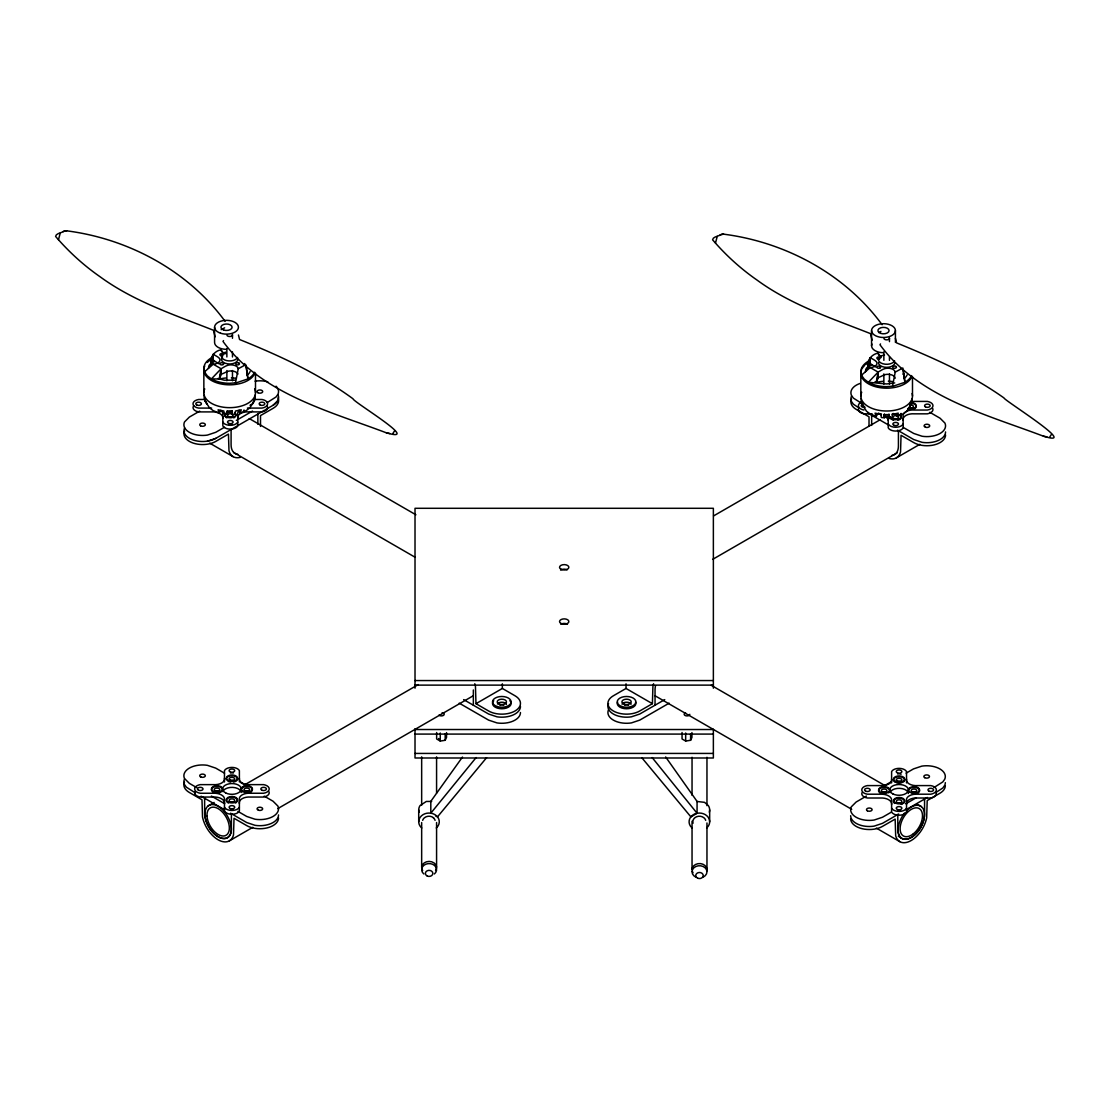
<?xml version="1.0" encoding="UTF-8"?>
<svg xmlns="http://www.w3.org/2000/svg" width="1110" height="1110" viewBox="0 0 1110 1110"><rect width="100%" height="100%" fill="white"/><g stroke="black" fill="none" stroke-linecap="round" stroke-linejoin="round"><path stroke-width="1.5" d="M225.108 321.345C188.062 270.743 128.399 238.733 66.642 230.825A4.468 3.288 -20.1 0 0 64.56 230.935C62.41 232.85 55.75 233.183 55.597 236.444C68.626 251.623 83.5 265.221 99.928 276.654C134.06 301.642 174.686 314.921 213.439 330.253L215.09 336.871M255.161 395.077L255.161 398.032L252.289 404.165L254.62 400.405L249.861 407.842L246.156 410.631L240.149 413.059L241.272 409.784L235.514 411.019L234.945 414.183L231.976 414.405L232.004 410.756M909.27 407.523L911.712 403.277L906.842 411.2L903.138 413.988L897.13 416.416L898.267 413.128L892.509 414.377L891.941 417.526L888.971 417.748L888.999 414.113M880.508 343.933L879.994 344.78C918.47 397.297 985.472 414.224 1043.358 436.161A4.468 1.582 14.4 0 0 1045.44 436.729C1078.92 446.761 1003.593 399.975 1004.078 398.018C971.042 374.542 933.788 358.086 896.561 342.879L895.437 338.356M231.976 414.405L232.226 411.269L227.12 411.269L227.37 414.405L224.373 414.169L223.804 411.019L218.073 409.784L219.197 413.059L213.189 410.631L209.485 407.842L204.726 400.405L207.057 404.165L204.184 398.032L204.184 395.077M888.971 417.748L889.221 414.627L884.115 414.627L884.365 417.748L881.368 417.526L880.799 414.363L875.055 413.128L876.192 416.403L870.184 413.988L866.48 411.2L861.61 403.277L864.052 407.523L863.663 405.802M213.522 359.959L210.845 362.97C210.151 356.435 214.827 350.926 221.112 349.747A7.021 4.051 0 0 0 225.719 353.674M870.517 363.317L867.84 366.328C867.146 359.779 871.822 354.284 878.107 353.091A7.021 4.051 0 0 0 881.395 356.657M204.615 371.767L213.203 364.191L221.112 368.756L219.211 378.996L221.112 374.847L221.112 368.756L224.47 366.786A30.705 17.718 0 0 0 225.719 366.106L228.008 365.204A7.34 4.246 0 0 1 233.447 365.121L234.696 365.467A7.34 4.246 0 0 1 238.234 368.756L245.823 364.635M861.61 375.111L870.198 367.549L878.107 372.114L876.192 382.353L878.107 378.205L878.107 372.114L881.451 370.143A30.705 17.718 0 0 0 882.714 369.45L885.003 368.562A7.34 4.246 0 0 1 890.428 368.478L891.691 368.825A7.34 4.246 0 0 1 895.215 372.114L902.805 367.993L904.928 382.284L893.342 386.141L886.668 386.655A25.821 14.916 0 0 1 868.395 382.284L864.301 379.19L861.721 375.596L860.833 371.739A25.821 14.916 0 0 1 868.395 361.194M235.514 382.853L238.234 368.756M892.509 386.211L895.215 372.114M861.18 398.435L861.18 401.376L862.831 404.331A2.803 1.609 0 0 0 861.402 406.343A2.803 1.609 0 0 0 865.078 407.217M912.156 401.376L912.156 398.435M58.483 239.691L60.259 233.058M715.478 243.048L717.24 236.416M210.845 362.97L213.203 354.312L216.63 356.241A30.705 17.718 0 0 0 217.81 356.962L219.364 358.294A7.34 4.246 0 0 1 219.502 361.43L218.906 362.151A7.34 4.246 0 0 1 213.203 364.191M867.84 366.328L870.198 357.67L873.612 359.598A30.705 17.718 0 0 0 874.791 360.32L876.345 361.638A7.34 4.246 0 0 1 876.498 364.774L875.901 365.509A7.34 4.246 0 0 1 870.198 367.549M882.089 324.703C845.057 274.101 785.394 242.091 723.637 234.168A4.468 3.288 -20.1 0 0 721.555 234.293C719.405 236.208 712.731 236.541 712.592 239.802C725.607 254.981 740.495 268.578 756.923 279.998C791.055 304.986 831.681 318.279 870.434 333.611L872.085 340.215M436.646 732.531L436.646 738.969L440.254 741.064L445.193 740.287L446.525 737.442L446.525 732.614M682.053 732.517L682.053 738.969L685.675 741.05L690.6 740.287L691.932 737.442L691.932 732.6M909.673 405.802L911.324 402.847M238.456 334.998L239.566 339.521C279.109 355.491 318.417 373.446 353.077 398.837C352.911 401.751 420.426 442.002 388.444 433.372A4.468 1.582 14.4 0 1 386.363 432.817C328.491 410.88 261.474 393.953 223.013 341.436L223.512 340.59M219.197 413.059L220.793 410.52M876.192 416.403L877.788 413.877M392.76 433.635L394.522 430.958M1049.741 436.979L1051.517 434.315M462.468 757.048L430.805 801.351L430.805 813.2L476.121 757.561M277.916 400.446L273.088 405.275M486.568 757.714L437.465 816.891L435.536 815.822M436.272 827.991L437.909 826.173A10.073 8.7 0 0 0 437.909 817.39C433.844 811.604 424.159 811.604 420.093 817.39A10.073 8.7 0 0 0 420.093 826.173L421.731 827.991M706.654 827.991L708.291 826.173A10.073 8.7 0 0 0 708.291 817.39C704.226 811.604 694.527 811.604 690.462 817.39A10.073 8.7 0 0 0 690.462 826.173L692.099 827.991M221.112 368.756L211.413 378.926L207.306 375.846L204.726 372.238L203.851 368.381A25.821 14.916 0 0 1 211.413 357.836M878.107 372.114L868.395 382.284L886.668 383.963L894.743 382.922M213.023 361.014L209.235 365.218A21.159 12.224 0 0 0 208.513 368.381M247.155 375.125L248.002 374.5A21.159 12.224 0 0 0 250.111 371.545M870.018 364.358L866.216 368.575A21.159 12.224 0 0 0 865.495 371.739M904.15 378.482L904.997 377.844A21.159 12.224 0 0 0 907.106 374.902M221.154 329.67L224.622 327.839M878.842 332.57L880.938 331.418M665.653 756.964L697.066 801.406L697.066 813.255L690.906 816.891L641.927 757.839M199.661 411.13L189.366 417.069L184.537 421.897A18.648 10.767 0 0 0 207.376 435.092L215.742 432.303L224.567 427.211M236.333 420.412L252.497 411.075M267.205 402.583L276.057 396.95L277.916 394.355A18.648 10.767 0 0 0 276.057 386.197M264.818 410.048L215.742 438.394L207.376 441.169M265.734 409.521L273.157 405.233A18.648 10.767 0 0 0 277.986 394.841M208.125 805.916L214.119 802.447M244.144 785.117L418.303 684.565M713.563 515.928L880.216 419.719M277.75 808.635L472.929 695.956M712.648 559.385L897.296 452.769M229.354 840.853L252.802 827.325M896.38 457.861L919.829 444.333M475.982 703.684L502.344 688.464L515.012 695.776A18.648 10.767 0 0 1 515.012 710.997A18.648 10.767 0 0 1 488.636 710.997L475.982 703.684L475.455 686.41A22.686 13.098 60 0 0 474.775 683.732M652.402 703.684L626.026 688.464L613.372 695.776A18.648 10.767 0 0 0 613.372 710.997A18.648 10.767 0 0 0 639.735 710.997L652.402 703.684L652.916 686.41A22.686 13.098 -60 0 1 653.596 683.732M664.737 699.605L639.735 714.035L631.382 716.824A18.648 10.767 0 0 1 608.544 703.643M669.15 703.157L639.735 720.126L631.382 722.915A18.648 10.767 0 0 1 608.544 709.734M866.424 796.078L856.129 802.03L851.301 806.845A18.648 10.767 0 0 0 874.139 820.04L882.492 817.251L891.316 812.159M882.603 786.74L891.427 781.648M906.135 773.157L913.488 768.911L921.841 766.122A18.648 10.767 0 0 1 944.679 779.303L942.82 781.912L933.968 787.531M906.024 803.668L916.319 797.715M898.67 814.005L882.492 823.342L874.139 826.131A18.648 10.767 0 0 1 850.662 815.725M906.024 809.759L927.336 797.452M935.688 792.637L942.82 788.003L944.679 785.394A18.648 10.767 0 0 0 945.318 782.619M63.117 231.504L66.642 230.825M720.112 234.848L723.637 234.168M696.719 801.448L704.517 802.322L708.291 805.541A10.073 8.7 0 0 1 709.318 812.215M235.153 380.189L224.192 380.189L217.99 378.482M205.128 399.489L198.607 399.489A7.77 4.482 0 0 0 193.015 403.79A7.77 4.482 0 0 0 198.607 408.091L211.663 408.091M253.843 399.489L262.002 399.489A7.77 4.482 0 0 1 267.607 403.79A7.77 4.482 0 0 1 262.002 408.091L248.959 408.091A9.893 5.703 0 0 0 247.433 408.036M872.141 413.836L863.982 413.836A7.77 4.482 0 0 1 858.571 408.577M415.015 680.555L713.369 680.555M415.015 685.12L713.369 685.12M415.015 729.52L713.369 729.52M415.015 734.085L713.369 734.085M415.015 753.426L713.369 753.426M219.086 378.968L211.413 378.926A25.821 14.916 0 0 0 229.673 383.297L236.361 382.784L247.932 378.926A25.821 14.916 0 0 0 254.62 372.238M431.665 801.448L426.337 801.448L420.093 805.541A10.073 8.7 0 0 0 419.067 812.215M1043.358 436.161L1046.883 436.882M386.363 432.817L389.887 433.538M877.344 378.01L881.451 376.221A30.705 17.718 0 0 0 882.714 375.541L885.003 374.653A7.34 4.246 0 0 1 890.428 374.569L891.691 374.916A7.34 4.246 0 0 1 895.215 378.205M220.349 374.667L224.47 372.877A30.705 17.718 0 0 0 225.719 372.197L228.008 371.295A7.34 4.246 0 0 1 233.447 371.212L234.696 371.559A7.34 4.246 0 0 1 237.984 374.056M902.805 374.07L904.234 374.445M874.985 381.84L876.081 382.326M929.791 412.282L940.087 418.234L944.915 423.063A18.648 10.767 0 0 1 922.077 436.244L913.724 433.455L903.429 427.517M862.248 403.735L853.396 398.115L851.537 395.521A18.648 10.767 0 0 1 860.222 383.408M878.426 413.073L881.368 414.779M884.309 416.472L888.721 419.025M859.307 408.133L853.396 404.207L851.537 401.612A18.648 10.767 0 0 1 851.537 396.034M868.131 413.225L888.721 425.116M897.546 430.208L913.724 439.546L922.077 442.335A18.648 10.767 0 0 0 945.553 431.929M249.237 418.567L415.889 514.776M711.177 685.259L885.322 785.797M916.846 804.001L921.355 806.609M233.655 452.478L415.306 557.359M655.053 695.776L851.717 809.315M898.254 836.191L901.264 837.925M209.693 443.14L233.128 456.668M876.387 828.129L899.835 841.658M463.633 699.605L488.636 714.035L497.002 716.824A18.648 10.767 0 0 0 520.465 706.432M459.221 703.157L488.636 720.126L497.002 722.915A18.648 10.767 0 0 0 520.465 712.523M224.525 773.198L215.701 768.106L207.348 765.317A18.648 10.767 0 0 0 184.51 778.512L189.338 783.341L196.692 787.587M240.703 782.55L243.645 784.243M264.236 796.134L273.06 801.226L277.888 806.054A18.648 10.767 0 0 1 255.05 819.236L246.698 816.447L237.873 811.354M211.4 796.064L224.636 803.709M195.221 792.817L186.369 787.198L184.51 784.604A18.648 10.767 0 0 1 184.51 779.026M201.104 796.217L224.636 809.8M230.519 813.2L246.698 822.538L255.05 825.327A18.648 10.767 0 0 0 278.527 814.92M875.679 367.021L874.791 366.411A30.705 17.718 0 0 1 873.612 365.69L870.198 363.747L870.198 357.67M218.698 363.678L217.81 363.053A30.705 17.718 0 0 1 216.63 362.332L213.203 360.403L213.203 354.312M652.153 757.561L697.066 813.255M878.107 353.091L880.813 357.267M221.112 349.747L223.831 353.923M895.479 413.808L897.13 416.416M238.497 410.45L240.149 413.059M903.165 369.602L904.928 382.284A25.821 14.916 0 0 0 911.601 375.596M246.184 366.244L247.932 378.926L246.031 366.064M924.561 799.061L924.561 814.282A18.925 10.933 -60 0 1 911.171 837.467A18.925 10.933 -60 0 1 897.796 829.739L897.796 814.504M912.489 376.526L912.489 396.103M906.523 782.938L906.523 771.589A7.77 4.482 0 0 0 899.058 768.37A7.77 4.482 0 0 0 891.607 771.589L891.607 782.938M898.42 430.722L898.42 445.942A18.925 10.933 60 0 1 891.732 455.461M895.423 330.586A11.932 6.896 0 0 1 877.524 336.552A11.932 6.896 0 0 1 877.524 324.62A11.932 6.896 0 0 1 895.423 330.586L895.423 342.435M889.457 338.245L889.457 341.644M889.457 356.921L889.457 360.32M889.457 373.904L889.457 384.088M884.365 413.988L884.365 417.748M883.865 351.828L883.865 360.32M883.865 373.904L883.865 384.088M871.558 330.586L871.558 345.807M871.655 415.265L871.655 425.408M869.019 426.073L869.019 416.791L856.365 409.479A18.648 10.767 0 0 1 851.537 399.073M860.833 373.265L860.833 396.103M713.369 688.186L713.369 508.297L415.015 508.297L415.015 688.186M713.369 729.312L713.369 757.991L415.015 757.991L415.015 728.715M709.665 809.939L709.665 821.775M706.959 757.284L706.959 805.68M706.959 822.968L706.959 869.643M692.043 757.284L692.043 795.315M692.043 821.247L692.043 869.643A7.465 6.091 0 0 1 700.465 863.608A7.465 6.091 0 0 1 706.709 871.225M690.6 733.849L690.6 740.287M685.675 733.002L685.675 741.05M655.039 705.211L655.039 689.99A18.925 10.933 -60 0 1 655.497 685.73M626.026 683.815L626.026 688.464M502.344 683.815L502.344 688.464M473.346 689.99L473.346 705.211M445.193 733.849L445.193 740.287M440.254 733.002L440.254 741.064M436.577 756.854L436.577 793.164M436.577 822.552L436.577 867.507M421.661 756.854L421.661 805.263M421.661 822.552L421.661 867.507M418.706 809.939L418.706 821.775M260.503 426.42L260.503 415.584L273.157 408.286A18.648 10.767 0 0 0 277.986 397.879M257.867 414.072L257.867 424.214M255.494 373.168L255.494 392.746M239.385 781.981L239.385 770.631A7.77 4.482 0 0 0 231.934 767.412A7.77 4.482 0 0 0 224.47 770.631L224.47 781.981M232.476 334.887L232.476 338.286M232.476 351.87L232.476 356.962M232.476 370.546L232.476 380.744M231.393 813.713L231.393 828.934A18.925 10.933 60 0 1 218.018 836.663A18.925 10.933 60 0 1 204.628 813.477L204.628 798.257M231.088 429.514L231.088 444.749A18.925 10.933 -60 0 0 237.79 454.267M227.37 410.644L227.37 414.405M226.87 348.471L226.87 356.962M226.87 370.546L226.87 380.744M214.577 327.228L214.577 342.463A11.932 6.896 0 0 0 226.509 349.345M203.851 369.908L203.851 392.746M912.101 393.509A25.821 14.916 0 0 1 885.544 410.991A25.821 14.916 0 0 1 861.721 392.246M876.775 382.326A25.821 14.916 0 0 1 883.296 381.313M888.347 381.216A25.821 14.916 0 0 1 893.342 381.701M911.601 377.123A25.821 14.916 0 0 1 879.98 387.667A25.821 14.916 0 0 1 861.721 369.408M862.387 368.159A25.821 14.916 0 0 1 864.301 365.8M865.509 364.718A25.821 14.916 0 0 1 868.395 362.72M894.868 362.609A8.2 4.731 0 0 1 886.668 367.341A8.2 4.731 0 0 1 878.454 362.609M866.216 370.102A21.159 12.224 0 0 1 871.697 364.621M879.689 358.974A1.859 1.082 0 0 1 877.816 358.974L877.427 358.794A1.859 1.082 0 0 1 877.427 357.281A1.859 1.082 0 0 1 880.063 357.281L880.369 357.503A1.859 1.082 0 0 1 880.618 358.031M894.591 360.778A8.2 4.731 0 0 1 880.854 362.914A8.2 4.731 0 0 1 884.545 354.978M901.251 413.489A2.803 1.609 0 0 1 900.571 413.642M889.36 337.828A2.803 1.609 0 0 1 887.389 339.799A2.803 1.609 0 0 1 883.962 338.661M883.491 352.702A11.932 6.896 0 0 1 871.974 344.031M438.963 739.01A2.803 1.609 0 0 1 438.644 738.511M689.796 714.299A2.803 1.609 0 0 1 685.591 715.7A2.803 1.609 0 0 1 685.591 712.897M442.113 712.745A2.803 1.609 0 0 1 443.598 715.284A2.803 1.609 0 0 1 438.963 715.104M910.602 403.249A5.592 3.233 0 0 1 916 405.649A5.592 3.233 0 0 1 913.405 409.285M910.602 402.486A5.592 3.233 0 0 1 916 406.565A5.592 3.233 0 0 1 907.8 408.522M863.982 410.034A7.77 4.482 0 0 1 858.432 406.204A7.77 4.482 0 0 1 862.442 401.778M903.138 420.288A9.893 5.703 0 0 1 914.335 413.836L927.391 413.836A7.77 4.482 0 0 0 932.802 408.577M900.862 418.47A5.592 3.233 0 0 1 897.851 420.232M893.578 420.246A5.592 3.233 0 0 1 892.301 419.83M891.274 419.233A5.592 3.233 0 0 1 890.137 416.847M892.26 414.696A5.592 3.233 0 0 1 896.38 414.044M899.058 414.682A5.592 3.233 0 0 1 901.237 417.651M900.099 414.502A5.592 3.233 0 0 1 897.851 419.469A5.592 3.233 0 0 1 890.137 416.93M892.26 413.933A5.592 3.233 0 0 1 893.508 413.517M908.618 408.383A2.803 1.609 0 0 1 912.004 408.133M909.881 404.928A2.803 1.609 0 0 1 913.308 406.898A2.803 1.609 0 0 1 908.618 407.62M893.703 419.15A2.803 1.609 0 0 1 897.657 419.15M877.039 413.836A10.254 5.925 0 0 1 881.479 414.155M884.129 414.973A10.254 5.925 0 0 1 888.222 420.288M888.069 414.752A10.254 5.925 0 0 1 888.222 416.486L888.222 427.836A7.77 4.482 0 0 0 895.687 431.055A7.77 4.482 0 0 0 903.138 427.836L903.138 416.486A9.893 5.703 0 0 1 914.335 410.034L927.391 410.034A7.77 4.482 0 0 0 932.983 405.719A7.77 4.482 0 0 0 927.391 401.418L914.335 401.418A9.893 5.703 0 0 1 911.282 401.39M903.138 424.02A7.77 4.482 0 0 1 895.687 427.253A7.77 4.482 0 0 1 888.222 424.02M242.896 791.985A5.592 3.233 0 0 1 245.393 786.574A5.592 3.233 0 0 1 252.248 790.542M251.692 791.319A5.592 3.233 0 0 1 250.804 791.985M249.639 792.498A5.592 3.233 0 0 1 245.393 792.817M194.819 791.791A7.77 4.482 0 0 0 200.23 797.049L213.286 797.049A10.254 5.925 0 0 1 224.47 803.515M229.95 780.843A2.803 1.609 0 0 1 233.905 780.843M239.385 803.515A9.893 5.703 0 0 1 250.582 797.049L263.625 797.049A7.77 4.482 0 0 0 269.05 791.791M211.608 790.542A5.592 3.233 0 0 1 217.019 786.477A5.592 3.233 0 0 1 222.416 790.542M221.861 791.319A5.592 3.233 0 0 1 220.973 791.985M219.808 792.498A5.592 3.233 0 0 1 214.216 792.498M213.051 791.985A5.592 3.233 0 0 1 212.163 791.319M228.549 803.043A5.592 3.233 0 0 1 227.189 798.742A5.592 3.233 0 0 1 234.487 797.591A5.592 3.233 0 0 1 237.11 801.684M236.388 802.419A5.592 3.233 0 0 1 235.362 803.016M236.846 780.483A5.592 3.233 0 0 1 233.502 782.037M230.616 782.078A5.592 3.233 0 0 1 228.077 781.274M226.565 779.844A5.592 3.233 0 0 1 231.796 775.71A5.592 3.233 0 0 1 237.36 779.692M214.688 791.846A2.803 1.609 0 0 1 219.114 791.68M244.866 791.596A2.803 1.609 0 0 1 249.264 791.943M230.533 802.114A2.803 1.609 0 0 1 233.905 802.363M230.589 809.634A2.803 1.609 0 0 1 233.391 809.662M230.547 773.046A2.803 1.609 0 0 1 233.336 773.046M239.385 807.234A7.77 4.482 0 0 1 231.934 810.466A7.77 4.482 0 0 1 224.47 807.234M222.819 791.61A9.324 5.383 0 0 1 232.684 787.379A9.324 5.383 0 0 1 241.245 792.471M224.47 778.179A9.893 5.703 0 0 1 213.286 784.631L200.23 784.631A7.77 4.482 0 0 0 194.638 788.933A7.77 4.482 0 0 0 200.23 793.248L213.286 793.248A10.254 5.925 0 0 1 224.47 799.699L224.47 811.049A7.77 4.482 0 0 0 231.934 814.282A7.77 4.482 0 0 0 239.385 811.049L239.385 799.699A9.893 5.703 0 0 1 250.582 793.248L263.625 793.248A7.77 4.482 0 0 0 269.217 788.933A7.77 4.482 0 0 0 263.625 784.631L250.582 784.631A9.893 5.703 0 0 1 239.385 778.179M909.132 792.276A5.592 3.233 0 0 1 910.769 788.017A5.592 3.233 0 0 1 918.261 788.586A5.592 3.233 0 0 1 917.942 792.942M915.431 793.775A5.592 3.233 0 0 1 912.531 793.775M861.943 792.748A7.77 4.482 0 0 0 867.368 798.007L880.424 798.007A10.254 5.925 0 0 1 891.607 804.472M896.644 782.134A2.803 1.609 0 0 1 901.486 782.134M906.523 804.472A9.893 5.703 0 0 1 917.706 798.007L930.763 798.007A7.77 4.482 0 0 0 936.174 792.748M880.188 792.942A5.592 3.233 0 0 1 880.188 788.378A5.592 3.233 0 0 1 888.097 788.378A5.592 3.233 0 0 1 888.097 792.942M885.6 793.775A5.592 3.233 0 0 1 882.7 793.775M894.646 803.404A5.592 3.233 0 0 1 895.257 799.047A5.592 3.233 0 0 1 902.818 799.034A5.592 3.233 0 0 1 903.526 803.376M902.499 803.973A5.592 3.233 0 0 1 901.237 804.403M903.97 781.44A5.592 3.233 0 0 1 903.11 782.12M901.972 782.647A5.592 3.233 0 0 1 896.38 782.73M895.201 782.231A5.592 3.233 0 0 1 894.285 781.565M893.703 780.802A5.592 3.233 0 0 1 898.933 776.667A5.592 3.233 0 0 1 904.497 780.649M881.826 792.804A2.803 1.609 0 0 1 886.252 792.637M912.004 792.554A2.803 1.609 0 0 1 916.402 792.887M897.671 803.071A2.803 1.609 0 0 1 900.46 803.071M897.726 810.591A2.803 1.609 0 0 1 900.515 810.619M897.671 774.003A2.803 1.609 0 0 1 901.056 774.267M906.523 808.191A7.77 4.482 0 0 1 899.058 811.424A7.77 4.482 0 0 1 891.607 808.191M889.956 792.568A9.324 5.383 0 0 1 899.821 788.336A9.324 5.383 0 0 1 908.382 793.428M891.607 779.123A9.893 5.703 0 0 1 880.424 785.589L867.368 785.589A7.77 4.482 0 0 0 861.776 789.89A7.77 4.482 0 0 0 867.368 794.205L880.424 794.205A10.254 5.925 0 0 1 891.607 800.657L891.607 812.007A7.77 4.482 0 0 0 899.058 815.226A7.77 4.482 0 0 0 906.523 812.007L906.523 800.657A9.893 5.703 0 0 1 917.706 794.205L930.763 794.205A7.77 4.482 0 0 0 936.354 789.89A7.77 4.482 0 0 0 930.763 785.589L917.706 785.589A9.893 5.703 0 0 1 906.523 779.123M193.723 405.733A7.77 4.482 0 0 0 198.607 411.907L211.663 411.907A10.254 5.925 0 0 1 222.846 418.359M237.762 418.359A9.893 5.703 0 0 1 248.959 411.907L262.002 411.907A7.77 4.482 0 0 0 266.899 405.733M234.723 413.336A5.592 3.233 0 0 1 235.486 416.541M234.765 417.263A5.592 3.233 0 0 1 233.738 417.873M226.926 417.887A5.592 3.233 0 0 1 225.885 417.304M225.15 416.569A5.592 3.233 0 0 1 225.843 413.364M226.87 412.767A5.592 3.233 0 0 1 232.42 412.323M234.723 412.573A5.592 3.233 0 0 1 231.074 417.762A5.592 3.233 0 0 1 225.122 413.336M226.87 412.004A5.592 3.233 0 0 1 232.42 411.56M228.91 416.958A2.803 1.609 0 0 1 231.699 416.958M228.965 424.478A2.803 1.609 0 0 1 231.768 424.519M220.876 410.464A10.254 5.925 0 0 1 222.846 414.557L222.846 425.893A7.77 4.482 0 0 0 230.311 429.126A7.77 4.482 0 0 0 237.762 425.893L237.762 414.557A9.893 5.703 0 0 1 239.566 410.381M237.762 422.091A7.77 4.482 0 0 1 230.311 425.324A7.77 4.482 0 0 1 222.846 422.091M250.624 404.623A5.592 3.233 0 0 1 250.069 405.4M215.798 438.353A18.648 10.767 0 0 1 193.293 440.06A18.648 10.767 0 0 1 184.607 427.947M255.078 381.174A18.648 10.767 0 0 1 267.787 381.812M278.527 817.973A18.648 10.767 0 0 1 267.01 827.921A18.648 10.767 0 0 1 246.698 825.59L234.03 818.278L233.502 834.942A22.686 13.098 60 0 1 218.018 839.729A22.686 13.098 60 0 1 202.519 817.057L201.992 799.783L189.338 792.471A18.648 10.767 0 0 1 184.51 782.064M889.193 458.499A22.686 13.098 60 0 0 900.543 451.95L901.056 435.287L913.724 442.585A18.648 10.767 0 0 0 934.037 444.93A18.648 10.767 0 0 0 945.553 434.981M850.662 818.778A18.648 10.767 0 0 0 862.179 828.712A18.648 10.767 0 0 0 882.492 826.381L895.159 819.083L895.673 835.747A22.686 13.098 -60 0 0 911.171 840.534A22.686 13.098 -60 0 0 926.67 817.862L927.197 800.574L939.851 793.275A18.648 10.767 0 0 0 945.318 785.658M240.329 457.306A22.686 13.098 -60 0 1 228.979 450.757L228.452 434.093L215.798 441.392A18.648 10.767 0 0 1 193.293 443.112A18.648 10.767 0 0 1 184.607 430.999M560.633 570.124A4.662 2.692 0 0 1 567.21 569.818M560.855 624.236A4.662 2.692 0 0 1 567.46 624.195M422.66 870.545A7.465 6.091 0 0 1 429.126 861.416A7.465 6.091 0 0 1 435.578 870.545M423.84 873.958A7.465 6.091 0 0 1 423.84 865.356A7.465 6.091 0 0 1 434.398 865.356A7.465 6.091 0 0 1 434.398 873.958M693.042 872.696A7.465 6.091 0 0 1 692.293 871.225M695.776 877.08A7.465 6.091 0 0 1 693.778 867.895A7.465 6.091 0 0 1 705.211 867.895A7.465 6.091 0 0 1 703.227 877.08M433.608 817.834A6.577 5.675 0 0 0 424.381 817.834A6.41 5.536 0 0 0 422.688 820.332M693.07 823.218A6.41 5.536 0 0 1 694.763 817.834A6.577 5.675 0 0 1 703.99 817.834A6.41 5.536 0 0 1 705.683 820.332M433.372 817.834A6.41 5.536 0 0 1 435.065 820.332M624.583 705.294A2.803 1.609 0 0 1 628.538 705.294M499.847 705.294A2.803 1.609 0 0 1 503.801 705.294M497.433 704.004A4.662 2.692 0 0 1 502.192 702.228A4.662 2.692 0 0 1 506.41 704.42M509.892 700.688A9.324 5.383 0 0 1 501.817 708.763A9.324 5.383 0 0 1 493.742 700.688M622.058 704.212A4.662 2.692 0 0 1 626.553 702.214A4.662 2.692 0 0 1 631.063 704.212M635.558 701.992A9.324 5.383 0 0 1 626.553 708.763A9.324 5.383 0 0 1 617.548 701.992M906.717 810.647A18.648 10.767 -60 0 1 924.408 816.363A18.648 10.767 -60 0 1 904.137 839.174A18.648 10.767 -60 0 1 904.65 812.978M254.62 388.888A25.821 14.916 0 0 1 229.673 407.661A25.821 14.916 0 0 1 204.726 388.888M219.794 378.968A25.821 14.916 0 0 1 226.301 377.969M231.352 377.872A25.821 14.916 0 0 1 236.361 378.344M254.62 373.765A25.821 14.916 0 0 1 222.985 384.31A25.821 14.916 0 0 1 204.726 366.05M207.306 362.457A25.821 14.916 0 0 1 211.413 359.363M237.873 359.252A8.2 4.731 0 0 1 227.55 363.83A8.2 4.731 0 0 1 222.569 356.879M244.533 363.539A30.705 17.718 0 0 1 244.866 363.802M209.235 366.744A21.159 12.224 0 0 1 214.702 361.263M222.694 355.616A1.859 1.082 0 0 1 220.834 355.616L220.446 355.45A1.859 1.082 0 0 1 220.446 353.923A1.859 1.082 0 0 1 223.082 353.923L223.374 354.146A1.859 1.082 0 0 1 223.623 354.687M237.596 357.434A8.2 4.731 0 0 1 224.678 359.959A8.2 4.731 0 0 1 225.566 352.106M244.255 410.131A2.803 1.609 0 0 1 243.576 410.298M232.378 334.471A2.803 1.609 0 0 1 230.394 336.455A2.803 1.609 0 0 1 226.967 335.303M223.374 364.358L223.082 364.579A1.859 1.082 0 0 1 220.446 364.579A1.859 1.082 0 0 1 220.446 363.053L220.834 362.887A1.859 1.082 0 0 1 223.082 363.053A1.859 1.082 0 0 1 223.374 364.358M880.369 367.715L880.063 367.937A1.859 1.082 0 0 1 877.427 367.937A1.859 1.082 0 0 1 877.427 366.411L877.816 366.244A1.859 1.082 0 0 1 880.063 366.411A1.859 1.082 0 0 1 880.369 367.715M895.895 366.411L895.506 366.244A1.859 1.082 0 0 0 893.259 366.411A1.859 1.082 0 0 0 892.953 367.715L893.259 367.937A1.859 1.082 0 0 0 895.895 367.937A1.859 1.082 0 0 0 895.895 366.411M238.9 363.053L238.511 362.887A1.859 1.082 0 0 0 236.263 363.053A1.859 1.082 0 0 0 235.972 364.358L236.263 364.579A1.859 1.082 0 0 0 238.9 364.579A1.859 1.082 0 0 0 238.9 363.053M880.702 333.388A5.592 3.233 0 0 0 889.082 330.586A5.592 3.233 0 0 0 880.702 327.797A5.592 3.233 0 0 0 880.702 333.388M894.285 418.65A2.803 1.609 0 0 0 898.476 417.249A2.803 1.609 0 0 0 894.285 415.848A2.803 1.609 0 0 0 894.285 418.65M894.23 425.408A2.803 1.609 0 0 0 898.476 424.062A2.803 1.609 0 0 0 894.341 422.605A2.803 1.609 0 0 0 894.23 425.408M925.449 406.884A2.803 1.609 0 0 0 930.097 406.107A2.803 1.609 0 0 0 926.6 404.179A2.803 1.609 0 0 0 925.449 406.884M230.533 801.864A2.803 1.609 0 0 0 234.723 800.463A2.803 1.609 0 0 0 230.533 799.061A2.803 1.609 0 0 0 230.533 801.864M244.047 791.735A5.592 3.233 0 0 0 252.442 788.933A5.592 3.233 0 0 0 244.047 786.144A5.592 3.233 0 0 0 244.047 791.735M245.449 791.097A2.803 1.609 0 0 0 249.639 789.696A2.803 1.609 0 0 0 245.449 788.294A2.803 1.609 0 0 0 245.449 791.097M214.216 791.735A5.592 3.233 0 0 0 222.611 788.933A5.592 3.233 0 0 0 214.216 786.144A5.592 3.233 0 0 0 214.216 791.735M228.549 802.28A5.592 3.233 0 0 0 237.484 800.102A5.592 3.233 0 0 0 229.756 796.73A5.592 3.233 0 0 0 228.549 802.28M228.077 780.51A5.592 3.233 0 0 0 237.36 778.929A5.592 3.233 0 0 0 230.353 775.071A5.592 3.233 0 0 0 228.077 780.51M230.533 780.33A2.803 1.609 0 0 0 234.723 778.929A2.803 1.609 0 0 0 230.533 777.541A2.803 1.609 0 0 0 230.533 780.33M230.478 808.621A2.803 1.609 0 0 0 234.723 807.275A2.803 1.609 0 0 0 230.589 805.818A2.803 1.609 0 0 0 230.478 808.621M261.696 790.098A2.803 1.609 0 0 0 266.344 789.321A2.803 1.609 0 0 0 262.848 787.392A2.803 1.609 0 0 0 261.696 790.098M230.519 772.033A2.803 1.609 0 0 0 234.723 770.645A2.803 1.609 0 0 0 230.547 769.23A2.803 1.609 0 0 0 230.519 772.033M198.537 790.223A2.803 1.609 0 0 0 203.005 789.141A2.803 1.609 0 0 0 199.148 787.448A2.803 1.609 0 0 0 198.537 790.223M215.465 791.041A2.803 1.609 0 0 0 219.808 789.807A2.803 1.609 0 0 0 215.77 788.253A2.803 1.609 0 0 0 215.465 791.041M225.677 792.928A9.324 5.383 0 0 0 241.05 790.07A9.324 5.383 0 0 0 229.076 783.813A9.324 5.383 0 0 0 225.677 792.928M897.671 802.821A2.803 1.609 0 0 0 901.861 801.42A2.803 1.609 0 0 0 897.671 800.019A2.803 1.609 0 0 0 897.671 802.821M911.185 792.693A5.592 3.233 0 0 0 919.579 789.89A5.592 3.233 0 0 0 911.185 787.101A5.592 3.233 0 0 0 911.185 792.693M912.587 792.054A2.803 1.609 0 0 0 916.777 790.653A2.803 1.609 0 0 0 912.587 789.252A2.803 1.609 0 0 0 912.587 792.054M881.354 792.693A5.592 3.233 0 0 0 889.734 789.89A5.592 3.233 0 0 0 881.354 787.101A5.592 3.233 0 0 0 881.354 792.693M895.687 803.238A5.592 3.233 0 0 0 904.608 801.059A5.592 3.233 0 0 0 896.894 797.688A5.592 3.233 0 0 0 895.687 803.238M895.201 781.468A5.592 3.233 0 0 0 904.497 779.886A5.592 3.233 0 0 0 897.49 776.029A5.592 3.233 0 0 0 895.201 781.468M897.671 781.287A2.803 1.609 0 0 0 901.861 779.886A2.803 1.609 0 0 0 897.671 778.499A2.803 1.609 0 0 0 897.671 781.287M897.615 809.578A2.803 1.609 0 0 0 901.861 808.233A2.803 1.609 0 0 0 897.726 806.776A2.803 1.609 0 0 0 897.615 809.578M928.834 791.055A2.803 1.609 0 0 0 933.482 790.278A2.803 1.609 0 0 0 929.986 788.35A2.803 1.609 0 0 0 928.834 791.055M897.657 772.99A2.803 1.609 0 0 0 901.861 771.603A2.803 1.609 0 0 0 897.671 770.187A2.803 1.609 0 0 0 897.657 772.99M865.675 791.18A2.803 1.609 0 0 0 870.143 790.098A2.803 1.609 0 0 0 866.286 788.405A2.803 1.609 0 0 0 865.675 791.18M882.589 791.999A2.803 1.609 0 0 0 886.932 790.764A2.803 1.609 0 0 0 882.908 789.21A2.803 1.609 0 0 0 882.589 791.999M892.815 793.886A9.324 5.383 0 0 0 908.174 791.028A9.324 5.383 0 0 0 896.2 784.77A9.324 5.383 0 0 0 892.815 793.886M228.91 416.722A2.803 1.609 0 0 0 233.1 415.32A2.803 1.609 0 0 0 228.91 413.919A2.803 1.609 0 0 0 228.91 416.722M228.854 423.465A2.803 1.609 0 0 0 233.1 422.133A2.803 1.609 0 0 0 228.965 420.676A2.803 1.609 0 0 0 228.854 423.465M260.073 404.956A2.803 1.609 0 0 0 264.721 404.179A2.803 1.609 0 0 0 261.225 402.236A2.803 1.609 0 0 0 260.073 404.956M196.914 405.081A2.803 1.609 0 0 0 201.382 403.998A2.803 1.609 0 0 0 197.525 402.306A2.803 1.609 0 0 0 196.914 405.081M257.936 392.718A2.803 1.609 0 0 0 262.612 391.996A2.803 1.609 0 0 0 259.185 390.012A2.803 1.609 0 0 0 257.936 392.718M200.577 425.824A2.803 1.609 0 0 0 205.253 425.102A2.803 1.609 0 0 0 201.826 423.132A2.803 1.609 0 0 0 200.577 425.824M924.686 777.666A2.803 1.609 0 0 0 929.375 776.945A2.803 1.609 0 0 0 925.948 774.96A2.803 1.609 0 0 0 924.686 777.666M867.34 810.786A2.803 1.609 0 0 0 872.016 810.05A2.803 1.609 0 0 0 868.589 808.08A2.803 1.609 0 0 0 867.34 810.786M925.504 427.239A2.803 1.609 0 0 0 929.708 425.838A2.803 1.609 0 0 0 925.504 424.45A2.803 1.609 0 0 0 925.504 427.239M201.118 777.125A2.803 1.609 0 0 0 205.322 775.724A2.803 1.609 0 0 0 201.118 774.322A2.803 1.609 0 0 0 201.118 777.125M258.477 810.231A2.803 1.609 0 0 0 262.668 808.843A2.803 1.609 0 0 0 258.477 807.442A2.803 1.609 0 0 0 258.477 810.231M561.16 569.347A4.662 2.692 0 0 0 568.778 567.779A4.662 2.692 0 0 0 562.617 564.768A4.662 2.692 0 0 0 561.16 569.347M560.925 623.473A4.662 2.692 0 0 0 568.708 622.224A4.662 2.692 0 0 0 562.937 618.964A4.662 2.692 0 0 0 560.925 623.473M427.253 876.026A3.732 3.039 0 0 0 432.844 873.39A3.732 3.039 0 0 0 427.253 870.753A3.732 3.039 0 0 0 427.253 876.026M697.635 878.163A3.732 3.039 0 0 0 703.227 875.526A3.732 3.039 0 0 0 697.635 872.89A3.732 3.039 0 0 0 697.635 878.163M497.155 706.529A9.324 5.383 0 0 0 511.141 701.867A9.324 5.383 0 0 0 497.155 697.205A9.324 5.383 0 0 0 497.155 706.529M499.181 704.073A4.662 2.692 0 0 0 506.465 702.075A4.662 2.692 0 0 0 499.819 699.439A4.662 2.692 0 0 0 499.181 704.073M624.222 704.198A4.662 2.692 0 0 0 631.215 701.867A4.662 2.692 0 0 0 624.222 699.536A4.662 2.692 0 0 0 624.222 704.198M621.891 706.529A9.324 5.383 0 0 0 635.877 701.867A9.324 5.383 0 0 0 621.891 697.205A9.324 5.383 0 0 0 621.891 706.529M205.031 815.212A18.648 10.767 60 0 0 225.663 838.425A18.648 10.767 60 0 0 223.818 811.077A18.648 10.767 60 0 0 205.031 815.212M207.015 816.183A15.831 9.144 60 0 0 224.525 835.872A15.831 9.144 60 0 0 222.957 812.659A15.831 9.144 60 0 0 207.015 816.183M913.322 833.818A15.831 9.144 -60 0 0 919.829 808.968A15.831 9.144 -60 0 0 900.765 824.008A15.831 9.144 -60 0 0 913.322 833.818M223.707 330.031A5.592 3.233 0 0 0 232.101 327.228A5.592 3.233 0 0 0 223.707 324.439A5.592 3.233 0 0 0 223.707 330.031M220.543 333.208A11.932 6.896 0 0 0 238.442 327.228A11.932 6.896 0 0 0 220.543 321.262A11.932 6.896 0 0 0 220.543 333.208"/></g></svg>
